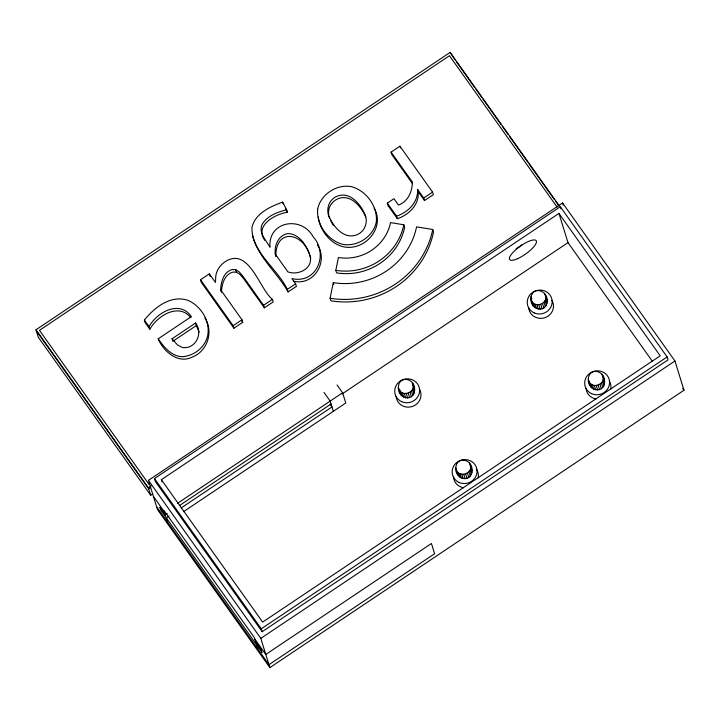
<?xml version="1.0" encoding="UTF-8"?>
<svg xmlns="http://www.w3.org/2000/svg" width="720" height="720" viewBox="0 0 720 720"><rect width="100%" height="100%" fill="white"/><g stroke="black" fill="none" stroke-linecap="round" stroke-linejoin="round"><path stroke-width="1.08" d="M309.582 254.421C301.77 231.66 275.454 228.609 275.868 256.383C273.186 247.536 277.794 235.188 287.775 233.559C300.357 233.757 307.737 247.509 310.761 258.183M398.358 387.09C399.267 374.517 415.674 378.585 414.63 390.123C413.721 402.705 397.314 398.628 398.358 387.09L400.095 393.309M399.708 391.482L399.834 389.601M398.736 388.917C401.679 397.656 416.151 392.571 412.893 383.913M455.787 467.856C456.705 455.283 473.112 459.351 472.068 470.889C471.159 483.471 454.752 479.394 455.787 467.856L457.533 474.075M456.174 469.683C459.117 478.431 473.589 473.337 470.331 464.679M530.883 298.332C531.792 285.75 548.199 289.818 547.155 301.356C546.246 313.938 529.839 309.87 530.883 298.332L532.62 304.542M531.261 300.159C534.204 308.898 548.676 303.813 545.418 295.146M588.312 379.098C589.23 366.516 605.637 370.584 604.593 382.131C603.684 394.704 587.277 390.636 588.312 379.098L590.058 385.308M588.699 380.925C591.642 389.664 606.114 384.579 602.856 375.912M417.591 189.396C418.311 202.311 408.096 212.283 396.558 216.153L397.341 218.691C409.419 214.857 421.146 202.842 417.591 189.396L423.729 198.018L424.512 200.556L433.35 194.643L432.567 192.105L399.924 146.205L391.086 152.127L391.869 154.665L412.479 183.636M220.626 289.755C221.058 281.862 223.452 272.007 232.101 269.55L235.674 269.667L239.157 271.836L242.883 276.165L263.583 305.28L264.375 307.818L273.213 301.905L272.421 299.358C259.578 289.503 249.039 246.276 225.216 261.666A21.267 20.25 -17.2 0 0 215.775 276.021L215.46 282.483L209.331 273.87L200.493 279.783L201.276 282.321L233.919 328.221L242.748 322.299L241.965 319.761L220.626 289.755L221.148 291.447M221.409 292.293C221.841 284.409 224.235 274.545 232.893 272.088L236.457 272.205L239.94 274.374L243.666 278.703L264.375 307.818M330.093 298.251L333.288 282.636A71.181 67.77 -17.2 0 0 416.574 226.854L432.747 229.491L433.53 232.029A87.732 83.538 -17.2 0 1 330.876 300.789L330.093 298.251A87.732 83.538 -17.2 0 0 432.747 229.491M335.808 270.342L338.427 257.517A44.541 42.408 -17.2 0 0 390.546 222.606L403.83 224.775L404.622 227.313A58.14 55.359 -17.2 0 1 336.591 272.88L335.808 270.342A58.14 55.359 -17.2 0 0 403.83 224.775M190.917 317.799C178.686 302.301 157.383 315.873 149.841 329.193L149.058 326.655C156.753 312.381 179.613 299.511 191.367 316.593L158.175 338.823C163.332 351.342 178.056 364.266 192.213 357.12C207.405 351.36 213.849 331.605 204.894 318.06M149.841 329.193L145.152 322.596L144.369 320.058C154.449 307.395 171.063 294.444 188.181 300.429C200.655 306.063 209.664 320.004 207.981 333.855C206.28 346.41 194.391 356.193 181.962 356.715C171.207 356.148 163.863 346.986 158.175 338.823M152.55 494.001L150.687 495.252L38.304 337.23L36 329.778L450.135 52.389L559.269 205.839M172.044 338.769L195.543 323.028C203.607 333.153 195.516 349.758 182.259 347.436L177.435 344.925L172.044 338.769L172.827 341.307L196.335 325.566L195.543 323.028M397.341 218.691L388.089 205.677L387.297 203.139L393.939 198.693L398.475 205.074C407.907 201.618 412.416 191.538 412.335 181.998L391.086 152.127M233.919 328.221L233.127 325.683L241.965 319.761M263.583 305.28L272.421 299.358M295.614 283.824L296.397 286.371L288.099 291.924L287.316 289.386L295.614 283.824L291.888 278.586C316.602 284.382 328.995 253.998 313.218 236.88C301.788 215.514 267.795 220.86 270.009 247.257C266.211 240.39 257.994 232.533 262.287 224.064C267.516 215.685 277.506 212.049 286.659 209.781L287.451 212.319C275.058 213.93 254.133 225.72 264.87 240.363M423.729 198.018L432.567 192.105M148.437 480.357L562.572 202.968L674.946 360.99L684 390.222L269.865 667.611L157.482 509.589L148.437 480.357L260.811 638.379L269.865 667.611M154.449 478.566L560.304 206.721L667.125 356.94L668.034 359.865L262.179 631.701L155.349 481.482L154.449 478.566L261.27 628.785L262.179 631.701M150.687 495.252L148.374 487.791L151.173 485.919M161.361 479.691L558.936 213.399L660.213 355.815L262.638 622.107L161.361 479.691L162.018 481.806M150.561 487.566L148.689 488.817L36.315 330.795M177.543 503.316L342.594 392.769L337.041 384.966M342.081 393.948L567.99 242.631L558.936 213.399M165.42 514.971L164.061 510.579L254.241 637.389L255.6 641.772L261.144 649.575L262.053 652.5L160.776 510.084L159.867 507.168L165.42 514.971L167.283 513.72M179.379 505.62L331.074 404.01M169.119 516.024L166.32 517.887L167.679 522.279M181.215 507.915L331.974 406.935L330.129 404.334M183.501 511.677L345.762 403.002L342.594 392.769M261.27 628.785L667.125 356.94M260.811 638.379L674.946 360.99M286.659 209.781L282.618 202.131C270.27 206.586 255.402 213.273 251.955 227.277C251.37 252.252 277.479 268.524 287.316 289.386M293.76 281.214C313.929 286.056 328.68 261.459 317.385 244.908M455.004 59.805L450.135 52.389M456.3 61.632L474.489 87.21M475.785 89.028L481.635 97.254M482.931 99.081L501.12 124.659M502.416 126.486L508.266 134.703M509.562 136.53L527.751 162.108M529.056 163.935L554.382 199.557M555.687 201.384L558.936 205.947M557.109 207.108L449.451 55.728L39.456 330.336L149.058 484.461M682.704 388.395L684 390.222M567.99 242.631L652.383 361.314M418.383 191.934L424.512 200.556M387.297 203.139L396.558 216.153M275.085 253.845L287.919 271.89C298.413 275.859 313.686 268.281 309.969 255.645M288.099 291.924C277.353 272.718 258.003 257.337 252.486 235.494M324 392.418L330.165 401.085L333.333 411.318M241.461 320.481L242.748 322.299M200.493 279.783L233.127 325.683M144.369 320.058L149.058 326.655M36 329.778L148.374 487.791M153.414 496.44L164.511 512.046M254.691 638.856L265.788 654.462L431.442 543.501L434.61 553.734L268.956 664.695L156.582 506.673M329.085 216.54C333.468 226.737 343.845 239.544 356.4 234.945C364.626 232.065 368.487 222.309 364.95 214.452C360.567 204.255 350.19 191.439 337.626 196.038C328.653 199.134 325.413 209.988 329.607 218.133M330.849 220.86L333.288 225.333M365.742 216.999C361.35 206.793 350.982 193.977 338.409 198.576C331.776 201.096 327.258 208.188 328.833 215.289M285.426 208.494L287.451 212.319M604.215 380.304L601.992 374.256M546.777 299.529L544.554 293.49M196.335 325.566L199.098 332.145M374.157 208.206C383.643 224.1 370.935 243.495 354.15 246.825C336.204 250.758 320.382 233.739 318.267 217.026M562.572 202.968L563.22 205.056M560.304 206.721L560.907 208.674M603.234 377.739L604.593 382.131M603.108 379.611L604.467 384.003M602.487 381.411L603.846 385.794M601.407 382.995L602.766 387.378M599.94 384.273L601.299 388.656M598.185 385.146L599.544 389.538M596.277 385.569L597.636 389.952M594.324 385.497L595.683 389.88M592.479 384.948L593.838 389.331M590.85 383.949L592.209 388.341M589.563 382.581L590.922 386.964M545.805 296.973L547.155 301.356M545.679 298.845L547.029 303.237M545.049 300.636L546.408 305.028M543.969 302.229L545.328 306.612M542.502 303.507L543.861 307.89M540.756 304.38L542.106 308.763M538.839 304.803L540.198 309.186M536.886 304.731L538.245 309.114M535.041 304.182L536.4 308.565M533.421 303.183L534.771 307.575M531 296.46L531.819 299.088M532.125 301.815L533.484 306.198M399.924 146.205L400.446 147.897M470.709 466.506L472.068 470.889M469.467 463.023L470.826 467.406M470.592 468.378L471.942 472.761M469.962 470.169L471.321 474.552M468.882 471.762L470.241 476.145M467.415 473.031L468.774 477.423M465.669 473.913L467.019 478.296M463.752 474.336L465.111 478.719M461.799 474.264L463.158 478.647M459.954 473.715L461.313 478.098M458.325 472.716L459.684 477.099M457.038 471.348L458.397 475.731M413.28 385.74L414.63 390.123M412.299 383.13L413.388 386.64M413.154 387.612L414.513 391.995M412.524 389.403L413.883 393.786M411.444 390.996L412.803 395.379M409.977 392.265L411.336 396.657M408.231 393.147L409.59 397.53M406.314 393.561L407.673 397.953M404.37 393.498L405.72 397.881M402.516 392.949L403.875 397.332M400.896 391.95L402.246 396.333M399.6 390.573L400.959 394.965M333.288 282.636L333.81 284.328M282.618 202.131L283.14 203.823M235.674 269.667L236.457 272.205M209.331 273.87L210.114 276.408M256.5 644.697L257.859 649.08M522.297 244.557A16.272 4.743 -35.4 0 1 516.204 248.724M609.408 381.132A12.51 11.916 -17.2 0 1 610.713 389.187M596.079 398.988A12.51 11.916 -17.2 0 1 586.053 388.314M476.325 469.017A12.51 11.916 -17.2 0 1 478.197 477.945M463.554 487.755A12.51 11.916 -17.2 0 1 453.528 477.081M419.445 389.124A12.51 11.916 -17.2 0 1 412.038 406.575A12.51 11.916 -17.2 0 1 396.099 396.315M551.97 300.366A12.51 11.916 -17.2 0 1 544.554 317.808A12.51 11.916 -17.2 0 1 528.624 307.548M317.664 209.196C316.26 224.64 327.798 240.372 342.675 244.35C357.264 247.086 373.59 236.547 376.335 221.805C377.793 206.343 366.228 190.62 351.351 186.624C336.762 183.897 320.418 194.445 317.664 209.196M517.491 258.732A16.272 4.743 -35.4 0 0 536.4 241.092A16.272 4.743 -35.4 0 0 514.944 250.497A16.272 4.743 -35.4 0 0 517.491 258.732M459.108 482.454A12.51 11.916 -17.2 0 0 477.045 470.439A12.51 11.916 -17.2 0 0 457.677 461.817A12.51 11.916 -17.2 0 0 459.108 482.454M401.679 401.688A12.51 11.916 -17.2 0 0 419.607 389.673A12.51 11.916 -17.2 0 0 400.239 381.051A12.51 11.916 -17.2 0 0 401.679 401.688M591.633 393.687A12.51 11.916 -17.2 0 0 609.57 381.672A12.51 11.916 -17.2 0 0 590.193 373.05A12.51 11.916 -17.2 0 0 591.633 393.687M534.195 312.921A12.51 11.916 -17.2 0 0 552.132 300.906A12.51 11.916 -17.2 0 0 532.764 292.284A12.51 11.916 -17.2 0 0 534.195 312.921"/></g></svg>
